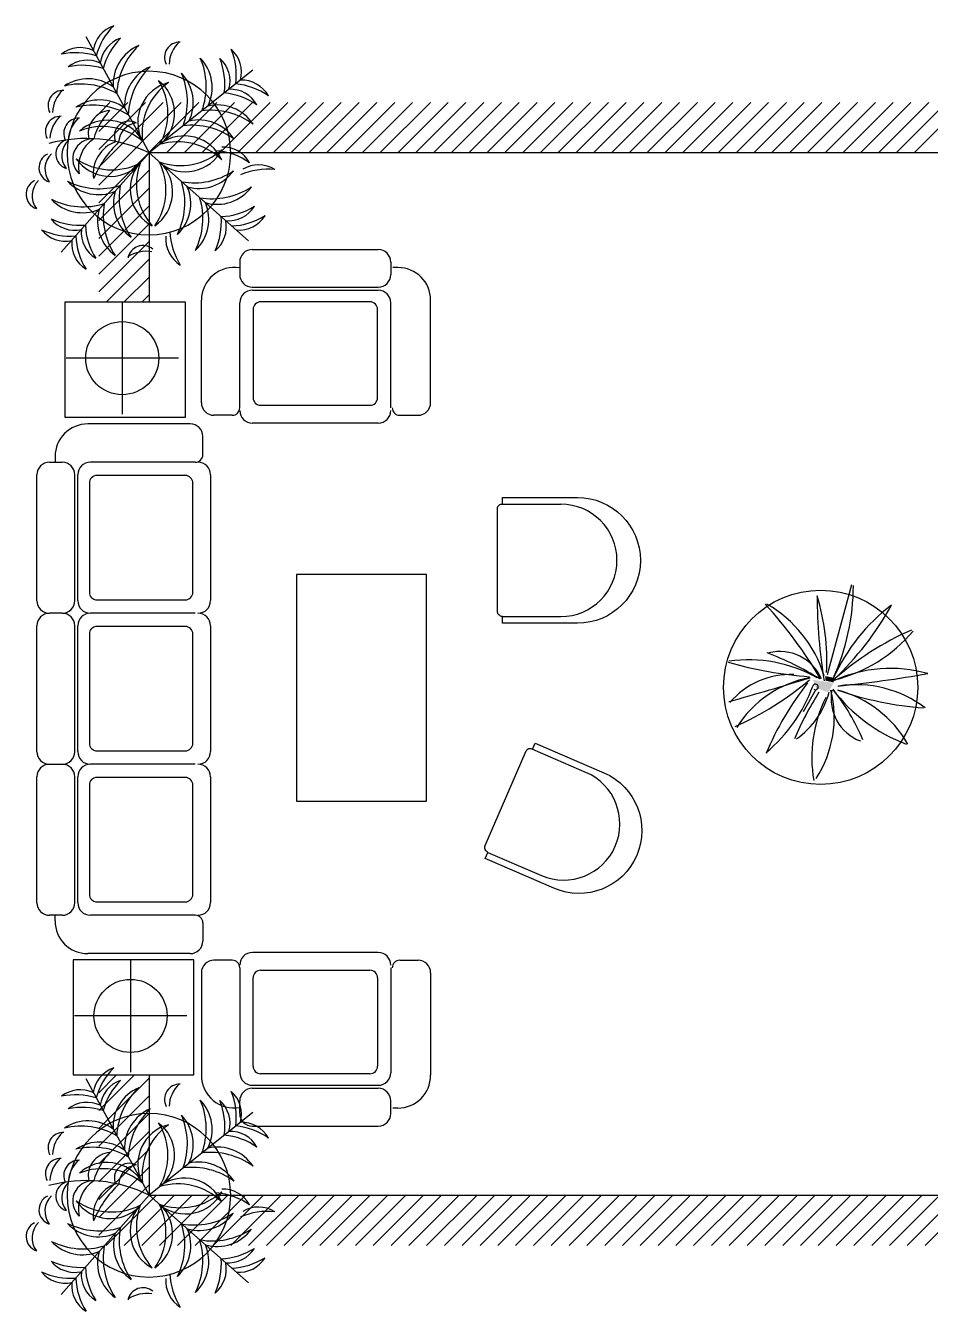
# Model space of a CAD drawing. Header units: inches. Extents: x 2.2 to 44.7, y 13.7 to 38.5.
# Drawn here: x 30.75 to 34.34, y 18.99 to 24.09 of the extents above; entities that cross this region are included whole.
import ezdxf

# ---------------------------------------------------------------- set-up
doc = ezdxf.new("R2010")
doc.units = ezdxf.units.IN
doc.header["$MEASUREMENT"] = 0
doc.layers.add('02', color=2, linetype='Continuous')
doc.layers.add('1', color=1, linetype='Continuous')

msp = doc.modelspace()

# ---------------------------------------------------------------- linework, layer by layer
at = {"layer": '02'}
for p, q in [((30.9842, 24.0514), (31.2359, 23.5889)), ((31.6476, 23.9171), (31.2359, 23.5889)), ((30.8874, 23.1942), (31.2359, 23.5889)), ((31.6305, 23.2404), (31.2359, 23.5889)), ((31.6461, 23.2055), (32.1461, 23.2055)), ((31.5961, 23.1555), (31.5961, 23.1055)), ((32.1961, 23.1555), (32.1961, 23.1055)), ((32.2245, 23.1338), (32.2045, 23.1338)), ((31.6461, 23.0555), (32.1461, 23.0555)), ((31.6463, 23.0434), (32.1461, 23.0434)), ((31.1294, 22.9956), (31.1294, 22.5506)), ((31.4438, 22.5966), (31.4438, 23.0038)), ((31.5961, 22.5766), (31.5961, 22.9934)), ((32.1136, 22.9974), (31.6793, 22.9974)), ((32.1961, 22.5766), (32.1961, 22.9934)), ((32.3545, 22.5966), (32.3545, 23.0038)), ((31.6493, 22.9674), (31.6493, 22.6163)), ((32.1436, 22.6163), (32.1436, 22.9674)), ((31.3524, 22.7736), (30.9064, 22.7736)), ((31.6793, 22.5863), (32.1136, 22.5863)), ((31.5662, 22.5466), (31.4938, 22.5466)), ((32.2321, 22.5466), (32.3045, 22.5466)), ((31.3996, 22.5124), (30.9924, 22.5124)), ((32.1461, 22.5158), (31.6463, 22.5158)), ((31.4496, 22.39), (31.4496, 22.4624)), ((30.8624, 22.3824), (30.8624, 22.3624)), ((30.8407, 22.36), (30.8907, 22.36)), ((31.4196, 22.36), (31.0028, 22.36)), ((30.7907, 21.81), (30.7907, 22.31)), ((30.9407, 21.81), (30.9407, 22.31)), ((30.9528, 21.8103), (30.9528, 22.31)), ((30.9988, 22.2776), (30.9988, 21.8433)), ((31.3799, 22.3076), (31.0288, 22.3076)), ((31.4099, 21.8433), (31.4099, 22.2776)), ((31.4803, 22.31), (31.4803, 21.8103)), ((32.6405, 22.1934), (32.8716, 22.1934)), ((33.931, 21.5163), (34.0272, 21.8748)), ((31.0288, 21.8133), (31.3799, 21.8133)), ((30.8907, 21.76), (30.8407, 21.76)), ((31.4196, 21.7603), (31.0028, 21.7603)), ((30.7907, 21.2103), (30.7907, 21.7103)), ((30.9407, 21.2103), (30.9407, 21.7103)), ((30.9528, 21.2106), (30.9528, 21.7103)), ((31.3799, 21.7079), (31.0288, 21.7079)), ((31.4803, 21.7103), (31.4803, 21.2106)), ((32.6405, 21.7472), (32.8716, 21.7472)), ((30.9988, 21.6779), (30.9988, 21.2436)), ((31.4099, 21.2436), (31.4099, 21.6779)), ((33.883, 21.4545), (33.8348, 21.368)), ((31.0288, 21.2136), (31.3799, 21.2136)), ((32.7595, 21.2199), (32.9717, 21.1281)), ((30.8407, 21.1603), (30.8907, 21.1603)), ((31.4196, 21.1603), (31.0028, 21.1603)), ((30.7907, 20.6103), (30.7907, 21.1103)), ((30.9407, 20.6103), (30.9407, 21.1103)), ((30.9528, 20.6106), (30.9528, 21.1103)), ((31.3799, 21.1079), (31.0288, 21.1079)), ((31.4803, 21.1103), (31.4803, 20.6106)), ((30.9988, 21.0779), (30.9988, 20.6436)), ((31.4099, 20.6436), (31.4099, 21.0779)), ((32.5823, 20.8104), (32.7944, 20.7186)), ((31.0288, 20.6136), (31.3799, 20.6136)), ((30.8907, 20.5603), (30.8407, 20.5603)), ((30.8624, 20.538), (30.8624, 20.558)), ((31.4196, 20.5606), (31.0028, 20.5606)), ((31.4496, 20.5304), (31.4496, 20.458)), ((31.3996, 20.408), (30.9924, 20.408)), ((31.1624, 20.3826), (31.1624, 19.9376)), ((31.5662, 20.3818), (31.4938, 20.3818)), ((32.1461, 20.4126), (31.6463, 20.4126)), ((32.2321, 20.3818), (32.3045, 20.3818)), ((31.4438, 20.3318), (31.4438, 19.9246)), ((31.5963, 20.3518), (31.5963, 19.935)), ((31.6793, 20.3421), (32.1136, 20.3421)), ((32.1961, 20.3518), (32.1961, 19.935)), ((32.3545, 20.3318), (32.3545, 19.9246)), ((31.6493, 19.961), (31.6493, 20.3121)), ((32.1436, 20.3121), (32.1436, 19.961)), ((31.3854, 20.1606), (30.9394, 20.1606)), ((32.1136, 19.931), (31.6793, 19.931)), ((30.9842, 19.9113), (31.2359, 19.4488)), ((31.6461, 19.8729), (32.1461, 19.8729)), ((31.6463, 19.885), (32.1461, 19.885)), ((31.5958, 19.8229), (31.5958, 19.7729)), ((32.1961, 19.7729), (32.1961, 19.8229)), ((31.6476, 19.777), (31.2359, 19.4488)), ((32.2245, 19.7946), (32.2045, 19.7946)), ((31.6461, 19.7229), (32.1461, 19.7229)), ((30.8874, 19.0542), (31.2359, 19.4488)), ((31.6305, 19.1003), (31.2359, 19.4488))]:
    msp.add_line(p, q, dxfattribs=at)
for points in [[(31.3812, 22.5392), (31.3812, 22.996), (30.902, 22.996), (30.902, 22.5392)], [(32.3375, 21.0142), (32.3375, 21.9142), (31.8217, 21.9142), (31.8217, 21.0142)], [(31.4142, 19.9262), (31.4142, 20.383), (30.935, 20.383), (30.935, 19.9262)]]:
    msp.add_lwpolyline(points, close=True, dxfattribs=at)
for points in [[(32.6405, 21.7472, -0.418599), (32.6199, 21.7681), (32.6199, 22.1771, -0.483548), (32.6405, 22.1934), (32.6405, 22.2202), (32.9378, 22.2202, -1), (32.9378, 21.7204), (32.6405, 21.7204)], [(32.5823, 20.8104, -0.418599), (32.5717, 20.8378), (32.7341, 21.2131, -0.483548), (32.7595, 21.2199), (32.7702, 21.2445), (33.043, 21.1264, -1), (32.8445, 20.6677), (32.5717, 20.7858)]]:
    msp.add_lwpolyline(points, format="xyb", close=True, dxfattribs=at)
for centre in [(31.1294, 22.7736), (31.1624, 20.1606)]:
    msp.add_circle(centre, 0.1452, dxfattribs=at)
for centre, radius, start, end in [((31.6461, 23.1555), 0.05, 90, 180), ((32.1461, 23.1555), 0.05, 0, 90), ((31.5738, 23.0038), 0.13, 80.1386, 180), ((31.6461, 23.1055), 0.05, 180, 270), ((32.1461, 23.1055), 0.05, 270, 0), ((32.2245, 23.0038), 0.13, 0, 90), ((31.6463, 22.9934), 0.05, 90, 180), ((32.1461, 22.9934), 0.05, 0, 90), ((31.6793, 22.9674), 0.03, 90, 180), ((32.1136, 22.9674), 0.03, 0, 90), ((31.4938, 22.5966), 0.05, 180, 270), ((31.5662, 22.5766), 0.03, 270, 0), ((31.6793, 22.6163), 0.03, 180, 270), ((32.1136, 22.6163), 0.03, 270, 0), ((32.2321, 22.5766), 0.03, 180, 270), ((32.3045, 22.5966), 0.05, 270, 0), ((31.6463, 22.5658), 0.05, 180, 270), ((32.1461, 22.5658), 0.05, 270, 0), ((30.9924, 22.3824), 0.13, 90, 180), ((31.3996, 22.4624), 0.05, 0, 90), ((31.4196, 22.39), 0.03, 270, 0), ((30.8407, 22.31), 0.05, 90, 180), ((30.8907, 22.31), 0.05, 0, 90), ((31.0028, 22.31), 0.05, 90, 180), ((31.4303, 22.31), 0.05, 0, 90), ((31.0288, 22.2776), 0.03, 90, 180), ((31.3799, 22.2776), 0.03, 0, 90), ((32.8716, 21.9703), 0.2231, 270, 90), ((30.8407, 21.81), 0.05, 180, 270), ((30.8907, 21.81), 0.05, 270, 0), ((31.0028, 21.8103), 0.05, 180, 270), ((31.0288, 21.8433), 0.03, 180, 270), ((31.3799, 21.8433), 0.03, 270, 0), ((31.4303, 21.8103), 0.05, 270, 0), ((30.8407, 21.7103), 0.05, 90, 180), ((30.8907, 21.7103), 0.05, 0, 90), ((31.0028, 21.7103), 0.05, 90, 180), ((31.4303, 21.7103), 0.05, 0, 90), ((31.0288, 21.6779), 0.03, 90, 180), ((31.3799, 21.6779), 0.03, 0, 90), ((30.8407, 21.2103), 0.05, 180, 270), ((30.8907, 21.2103), 0.05, 270, 0), ((31.0028, 21.2106), 0.05, 180, 270), ((31.0288, 21.2436), 0.03, 180, 270), ((31.3799, 21.2436), 0.03, 270, 0), ((31.4303, 21.2106), 0.05, 270, 0), ((30.8407, 21.1103), 0.05, 90, 180), ((30.8907, 21.1103), 0.05, 0, 90), ((31.0028, 21.1103), 0.05, 90, 180), ((31.4303, 21.1103), 0.05, 0, 90), ((31.0288, 21.0779), 0.03, 90, 180), ((31.3799, 21.0779), 0.03, 0, 90), ((32.883, 20.9233), 0.2231, 246.5973, 66.5973), ((31.0288, 20.6436), 0.03, 180, 270), ((31.3799, 20.6436), 0.03, 270, 0), ((30.8407, 20.6103), 0.05, 180, 270), ((30.8907, 20.6103), 0.05, 270, 0), ((31.0028, 20.6106), 0.05, 180, 270), ((31.4303, 20.6106), 0.05, 270, 0), ((30.9924, 20.538), 0.13, 180, 270), ((31.4196, 20.5304), 0.03, 0, 90), ((31.3996, 20.458), 0.05, 270, 0), ((31.4938, 20.3318), 0.05, 90, 180), ((31.5662, 20.3518), 0.03, 0, 90), ((31.6463, 20.3626), 0.05, 90, 180), ((32.1461, 20.3626), 0.05, 0, 90), ((32.2321, 20.3518), 0.03, 90, 180), ((32.3045, 20.3318), 0.05, 0, 90), ((31.6793, 20.3121), 0.03, 90, 180), ((32.1136, 20.3121), 0.03, 0, 90), ((31.5738, 19.9246), 0.13, 180, 279.8614), ((31.6463, 19.935), 0.05, 180, 270), ((31.6793, 19.961), 0.03, 180, 270), ((32.1136, 19.961), 0.03, 270, 0), ((32.1461, 19.935), 0.05, 270, 0), ((32.2245, 19.9246), 0.13, 270, 0), ((31.6461, 19.8229), 0.05, 90, 180), ((32.1461, 19.8229), 0.05, 0, 90), ((31.6461, 19.7729), 0.05, 180, 270), ((32.1461, 19.7729), 0.05, 270, 0)]:
    msp.add_arc(centre, radius, start, end, dxfattribs=at)
for centre, major_axis, start_param, end_param in [((31.1349, 23.9794), (-0.0859, 0.0859), -0.45499, 0.650403), ((31.2894, 23.9015), (0.1934, 0.1934), 1.573867, 2.085302), ((30.9628, 23.8858), (0.0859, 0.0859), 0.346365, 1.451758), ((31.1621, 23.9294), (-0.0859, 0.0859), -0.45499, 0.650403), ((31.3167, 23.8515), (-0.1934, 0.1934), 0.003071, 0.514506), ((31.2612, 23.8608), (0.119, 0.119), 1.189644, 2.413902), ((31.3893, 23.8109), (-0.1995, 0.1995), -0.025853, 0.736252), ((31.3581, 23.969), (0.0428, 0.0428), 0.755681, 2.832719), ((31.4467, 23.9347), (-0.0931, 0.0931), -0.031881, 0.728953), ((30.9442, 23.7137), (0.1934, 0.1934), 0.482262, 0.993697), ((30.99, 23.8357), (-0.0859, 0.0859), -1.224431, -0.119038), ((31.3183, 23.8492), (-0.119, 0.119), 3.469788, 4.694046), ((31.1809, 23.8531), (-0.1995, 0.1995), 3.576642, 4.338747), ((31.4362, 23.8739), (-0.0859, 0.0859), 3.662491, 4.767884), ((31.2635, 23.8622), (0.1934, 0.1934), 5.369184, 5.880619), ((31.4816, 23.91), (-0.0859, 0.0859), 3.662491, 4.767884), ((31.3089, 23.8984), (0.1934, 0.1934), 5.369184, 5.880619), ((31.2353, 23.5882), (-0.2298, 0.2298), 3.926991, 10.210176), ((30.9715, 23.6636), (0.1934, 0.1934), 0.482262, 0.993697), ((31.307, 23.7767), (-0.119, 0.119), -0.381152, 0.843106), ((31.4351, 23.7268), (-0.1995, 0.1995), -0.025853, 0.736252), ((31.106, 23.7934), (0.1995, 0.1995), 5.147438, 5.909543), ((31.2434, 23.7895), (-0.119, 0.119), 3.469788, 4.694046), ((30.9938, 23.7153), (0.119, 0.119), 0.153662, 1.37792), ((30.9661, 23.5806), (-0.1995, 0.1995), -1.31028, -0.548175), ((31.3551, 23.7099), (0.116, 0.116), 1.045814, 2.794785), ((31.4565, 23.666), (0.1755, 0.1755), 1.402678, 2.476428), ((31.1731, 23.7467), (-0.116, 0.116), 3.088905, 4.837876), ((31.0626, 23.7458), (-0.1755, 0.1755), 3.407263, 4.481012), ((31.5538, 23.5911), (0.1934, 0.1934), 0.177604, 0.689039), ((31.6037, 23.7568), (0.0859, 0.0859), 6.002728, 7.108121), ((30.895, 23.7771), (-0.0428, 0.0428), -0.815116, 1.261923), ((30.9836, 23.7428), (0.0931, 0.0931), 1.538915, 2.29975), ((31.0396, 23.6311), (-0.119, 0.119), -1.417134, -0.192876), ((31.5085, 23.5549), (0.1934, 0.1934), 0.177604, 0.689039), ((31.5583, 23.7207), (0.0859, 0.0859), 6.002728, 7.108121), ((31.0119, 23.4965), (-0.1995, 0.1995), -1.31028, -0.548175), ((31.0857, 23.6661), (0.0647, 0.0647), 0.847215, 2.582366), ((31.2699, 23.575), (0.1861, 0.1861), 1.590539, 2.084787), ((31.4812, 23.4764), (0.1995, 0.1995), 0.14868, 0.910785), ((31.508, 23.6111), (0.119, 0.119), 6.076566, 7.300824), ((30.8846, 23.674), (-0.0428, 0.0428), -0.815116, 1.261923), ((30.9732, 23.6398), (0.0931, 0.0931), 1.538915, 2.29975), ((30.9576, 23.6667), (-0.0428, 0.0428), -0.815116, 1.261923), ((31.0462, 23.6325), (-0.0931, 0.0931), -0.031881, 0.728953), ((31.0695, 23.5545), (0.116, 0.116), 6.055965, 7.804936), ((31.0513, 23.4455), (-0.1755, 0.1755), -1.479659, -0.40591), ((31.1573, 23.6559), (0.0419, 0.0419), 0.310338, 2.769544), ((31.1972, 23.6274), (0.0581, 0.0581), 0.942392, 2.307757), ((31.4063, 23.4167), (-0.1995, 0.1995), -1.422116, -0.660012), ((31.4331, 23.5515), (0.119, 0.119), 6.076566, 7.300824), ((30.9868, 23.0775), (-0.4022, 0.4022), -1.238616, -0.519867), ((31.0133, 23.565), (-0.057, 0.057), -0.830258, 1.614981), ((31.3501, 23.385), (-0.1755, 0.1755), -1.564382, -0.490632), ((31.3757, 23.4925), (-0.116, 0.116), 4.36194, 6.11091), ((30.9256, 23.5841), (0.0424, 0.0424), 1.23243, 3.602509), ((30.9736, 23.5782), (-0.0596, 0.0596), -0.021995, 1.434822), ((31.0872, 23.5343), (0.093, 0.093), 1.349296, 2.57702), ((31.1505, 23.506), (-0.0964, 0.0964), -0.43628, 0.923672), ((31.4239, 23.3112), (-0.3145, 0.3145), -0.01822, 0.378638), ((31.3602, 23.7868), (0.1755, 0.1755), 3.581796, 4.655545), ((31.3804, 23.6782), (0.116, 0.116), 3.263438, 5.012409), ((31.4793, 23.3254), (0.1934, 0.1934), 0.177604, 0.689039), ((31.5292, 23.4911), (0.0859, 0.0859), 6.002728, 7.108121), ((30.8586, 23.5306), (0.0424, 0.0424), 1.23243, 3.602509), ((30.9065, 23.5247), (0.0596, 0.0596), 1.548802, 3.005619), ((31.0814, 23.6596), (-0.116, 0.116), 1.39488, 3.143851), ((31.0879, 23.7699), (-0.1755, 0.1755), 1.751744, 2.825493), ((31.3251, 23.4444), (0.116, 0.116), 1.692642, 3.441613), ((31.4338, 23.4645), (-0.1755, 0.1755), 0.440203, 1.513953), ((31.0549, 23.441), (0.1755, 0.1755), 4.893336, 5.967086), ((31.1652, 23.4345), (0.116, 0.116), 4.536472, 6.285443), ((31.6707, 23.4199), (0.0859, 0.0859), 0.222172, 1.327565), ((31.4147, 23.7523), (0.1995, 0.1995), 3.751175, 4.51328), ((31.4348, 23.6164), (-0.119, 0.119), 2.073525, 3.297783), ((31.7069, 23.2507), (0.1934, 0.1934), 0.680234, 1.191669), ((30.8074, 23.4247), (0.0424, 0.0424), 1.23243, 3.602509), ((30.8554, 23.4188), (0.0596, 0.0596), 1.548802, 3.005619), ((31.0351, 23.5915), (0.119, 0.119), 3.109506, 4.333764), ((31.0381, 23.7289), (-0.1995, 0.1995), 1.894009, 2.656114), ((31.3993, 23.41), (0.1995, 0.1995), 2.180379, 2.942483), ((31.0958, 23.3912), (-0.1995, 0.1995), 3.464806, 4.22691), ((31.2332, 23.3881), (0.119, 0.119), 4.680303, 5.904561), ((31.4865, 23.689), (-0.1995, 0.1995), 2.180379, 2.942483), ((31.5066, 23.553), (0.119, 0.119), 3.644321, 4.868579), ((30.9748, 23.6572), (0.1995, 0.1995), 3.464806, 4.22691), ((30.9717, 23.5197), (0.119, 0.119), 3.109506, 4.333764), ((31.2633, 23.39), (-0.119, 0.119), 0.502728, 1.726986), ((31.1676, 23.3278), (-0.1995, 0.1995), 3.464806, 4.22691), ((31.305, 23.3248), (0.119, 0.119), 4.680303, 5.904561), ((31.1999, 23.3182), (-0.119, 0.119), 0.502728, 1.726986), ((31.3359, 23.3382), (0.1995, 0.1995), 2.180379, 2.942483), ((31.5099, 23.6091), (0.1934, 0.1934), 3.972921, 4.484356), ((31.5513, 23.4411), (0.0859, 0.0859), 3.837024, 4.942417), ((30.9615, 23.575), (-0.1934, 0.1934), 1.922933, 2.434368), ((30.9412, 23.4031), (-0.0859, 0.0859), 1.464872, 2.570265), ((31.2561, 23.3149), (-0.1934, 0.1934), 0.831328, 1.342763), ((31.2497, 23.3145), (-0.1934, 0.1934), 3.493729, 4.005165), ((31.4216, 23.2942), (-0.0859, 0.0859), 3.035668, 4.141061), ((31.552, 23.5719), (0.1934, 0.1934), 3.972921, 4.484356), ((31.5934, 23.4039), (0.0859, 0.0859), 3.837024, 4.942417), ((30.9032, 23.3601), (-0.0859, 0.0859), 1.464872, 2.570265), ((30.9235, 23.532), (0.1934, 0.1934), 3.493729, 4.005165), ((31.05, 23.2305), (0.0859, 0.0859), 2.266228, 3.371621), ((31.2181, 23.2719), (-0.1934, 0.1934), 0.831328, 1.342763), ((31.088, 23.2735), (-0.0859, 0.0859), 0.695431, 1.800824), ((31.4239, 23.2468), (0.0859, 0.0859), 2.266228, 3.371621), ((31.592, 23.2882), (0.1934, 0.1934), 2.402124, 2.913559), ((31.2254, 23.0664), (-0.0931, 0.0931), -0.953916, -0.193081), ((31.2117, 23.1604), (0.0428, 0.0428), 0.083912, 2.16095), ((33.1247, 21.8745), (-0.6429, 0.6429), 3.507243, 3.922767), ((33.0185, 21.5666), (0.6435, 0.6435), 5.451584, 5.790798), ((35.9998, 21.8309), (1.492, 1.492), 2.356903, 2.517716), ((32.3686, 20.5923), (1.2609, 1.2609), 6.03175, 6.239148), ((33.4433, 21.3669), (-0.3505, 0.3505), 4.224522, 4.9754), ((34.6386, 21.1948), (0.5305, 0.5305), 1.434625, 1.931439), ((33.1199, 22.3806), (0.8604, 0.8604), 4.683461, 4.993216), ((34.7549, 20.5865), (0.8563, 0.8563), 1.202797, 1.506945), ((33.8204, 22.0674), (-0.4159, 0.4159), 2.593224, 3.228846), ((33.7415, 21.4277), (0.1277, 0.1277), 5.908887, 7.314349), ((33.9738, 23.0815), (1.1155, 1.1155), 3.64589, 3.854092), ((33.6168, 21.017), (-0.3947, 0.3947), -1.296298, -0.646581), ((33.2504, 20.4429), (-0.8773, 0.8773), -1.336554, -1.148174), ((34.1811, 21.0008), (-0.5404, 0), 4.434723, 5.144028), ((28.6165, 38.7701), (12.76, 12.76), 4.20331, 4.221951), ((33.7823, 21.2042), (-0.2209, 0.2209), -0.832605, 0.087121), ((33.9358, 21.0814), (-0.3033, 0.3033), -0.613261, 0.233606), ((33.4444, 26.5936), (3.6414, 3.6414), 4.029677, 4.099685), ((33.0732, 22.4193), (-0.8574, 0.8574), 2.772583, 3.06112), ((34.7806, 20.7487), (0.8373, 0.8373), 1.686849, 1.962236), ((33.302, 21.6752), (0.4285, 0.4285), 4.615868, 5.154176), ((33.883, 21.4673), (-0.00783, 0.00783), 1.676876, 6.724972), ((33.5086, 21.3472), (0.3176, 0.3176), 4.926367, 5.739055), ((34.1258, 21.4215), (-0.1277, 0.1277), 0.601552, 1.992449), ((34.4742, 21.853), (0.463, 0.463), 3.002604, 3.566783), ((33.3088, 20.9397), (0.5842, 0.5842), 5.891648, 6.170487), ((34.4172, 22.7547), (-0.9718, 0.9718), 2.026471, 2.279684), ((33.8525, 21.0113), (-0.3246, 0.3246), 4.44919, 5.233818), ((34.045, 21.0217), (-0.3215, 0.3215), -1.432281, -0.632261), ((34.8656, 20.8263), (-0.8134, 0.8134), 0.216182, 0.398041), ((33.6126, 21.5366), (0.2387, 0.2387), 4.542113, 5.227168), ((34.4158, 21.1857), (0.3869, 0.3869), 1.902116, 2.52081), ((31.1349, 19.8393), (-0.0859, 0.0859), -0.45499, 0.650403), ((31.2894, 19.7615), (0.1934, 0.1934), 1.573867, 2.085302), ((30.9628, 19.7457), (0.0859, 0.0859), 0.346365, 1.451758), ((31.1621, 19.7893), (-0.0859, 0.0859), -0.45499, 0.650403), ((31.3167, 19.7114), (-0.1934, 0.1934), 0.003071, 0.514506), ((31.2612, 19.7207), (0.119, 0.119), 1.189644, 2.413902), ((31.3893, 19.6708), (-0.1995, 0.1995), -0.025853, 0.736252), ((31.3581, 19.8289), (0.0428, 0.0428), 0.755681, 2.832719), ((31.4467, 19.7946), (-0.0931, 0.0931), -0.031881, 0.728953), ((30.9442, 19.5736), (0.1934, 0.1934), 0.482262, 0.993697), ((30.99, 19.6956), (-0.0859, 0.0859), -1.224431, -0.119038), ((31.3183, 19.7092), (-0.119, 0.119), 3.469788, 4.694046), ((31.1809, 19.713), (-0.1995, 0.1995), 3.576642, 4.338747), ((31.4362, 19.7338), (-0.0859, 0.0859), 3.662491, 4.767884), ((31.2635, 19.7222), (0.1934, 0.1934), 5.369184, 5.880619), ((31.4816, 19.7699), (-0.0859, 0.0859), 3.662491, 4.767884), ((31.3089, 19.7583), (0.1934, 0.1934), 5.369184, 5.880619), ((31.2353, 19.4481), (-0.2298, 0.2298), 3.926991, 10.210176), ((30.9715, 19.5235), (0.1934, 0.1934), 0.482262, 0.993697), ((31.307, 19.6366), (-0.119, 0.119), -0.381152, 0.843106), ((31.4351, 19.5867), (-0.1995, 0.1995), -0.025853, 0.736252), ((31.106, 19.6534), (0.1995, 0.1995), 5.147438, 5.909543), ((31.2434, 19.6495), (-0.119, 0.119), 3.469788, 4.694046), ((30.9938, 19.5752), (0.119, 0.119), 0.153662, 1.37792), ((30.9661, 19.4405), (-0.1995, 0.1995), -1.31028, -0.548175), ((31.3551, 19.5698), (0.116, 0.116), 1.045814, 2.794785), ((31.4565, 19.5259), (0.1755, 0.1755), 1.402678, 2.476428), ((31.1731, 19.6066), (-0.116, 0.116), 3.088905, 4.837876), ((31.0626, 19.6057), (-0.1755, 0.1755), 3.407263, 4.481012), ((31.5538, 19.451), (0.1934, 0.1934), 0.177604, 0.689039), ((31.6037, 19.6167), (0.0859, 0.0859), 6.002728, 7.108121), ((30.895, 19.637), (-0.0428, 0.0428), -0.815116, 1.261923), ((30.9836, 19.6028), (0.0931, 0.0931), 1.538915, 2.29975), ((31.0396, 19.491), (-0.119, 0.119), -1.417134, -0.192876), ((31.5085, 19.4148), (0.1934, 0.1934), 0.177604, 0.689039), ((31.5583, 19.5806), (0.0859, 0.0859), 6.002728, 7.108121), ((31.0119, 19.3564), (-0.1995, 0.1995), -1.31028, -0.548175), ((31.0857, 19.526), (0.0647, 0.0647), 0.847215, 2.582366), ((31.2699, 19.4349), (0.1861, 0.1861), 1.590539, 2.084787), ((31.4812, 19.3363), (0.1995, 0.1995), 0.14868, 0.910785), ((31.508, 19.4711), (0.119, 0.119), 6.076566, 7.300824), ((30.8846, 19.5339), (-0.0428, 0.0428), -0.815116, 1.261923), ((30.9732, 19.4997), (0.0931, 0.0931), 1.538915, 2.29975), ((30.9576, 19.5266), (-0.0428, 0.0428), -0.815116, 1.261923), ((31.0462, 19.4924), (-0.0931, 0.0931), -0.031881, 0.728953), ((31.0695, 19.4144), (0.116, 0.116), 6.055965, 7.804936), ((31.0513, 19.3054), (-0.1755, 0.1755), -1.479659, -0.40591), ((31.1573, 19.5158), (0.0419, 0.0419), 0.310338, 2.769544), ((31.1972, 19.4874), (0.0581, 0.0581), 0.942392, 2.307757), ((31.4063, 19.2766), (-0.1995, 0.1995), -1.422116, -0.660012), ((31.4331, 19.4114), (0.119, 0.119), 6.076566, 7.300824), ((30.9868, 18.9375), (-0.4022, 0.4022), -1.238616, -0.519867), ((31.3757, 19.3524), (-0.116, 0.116), 4.36194, 6.11091), ((30.9256, 19.444), (0.0424, 0.0424), 1.23243, 3.602509), ((30.9736, 19.4381), (-0.0596, 0.0596), -0.021995, 1.434822), ((31.0133, 19.4249), (-0.057, 0.057), -0.830258, 1.614981), ((31.0872, 19.3942), (0.093, 0.093), 1.349296, 2.57702), ((31.1505, 19.3659), (-0.0964, 0.0964), -0.43628, 0.923672), ((31.4239, 19.1712), (-0.3145, 0.3145), -0.01822, 0.378638), ((31.3602, 19.6467), (0.1755, 0.1755), 3.581796, 4.655545), ((31.3501, 19.2449), (-0.1755, 0.1755), -1.564382, -0.490632), ((31.3804, 19.5381), (0.116, 0.116), 3.263438, 5.012409), ((31.5292, 19.3511), (0.0859, 0.0859), 6.002728, 7.108121), ((30.8586, 19.3906), (0.0424, 0.0424), 1.23243, 3.602509), ((30.9065, 19.3846), (0.0596, 0.0596), 1.548802, 3.005619), ((31.0814, 19.5195), (-0.116, 0.116), 1.39488, 3.143851), ((31.0879, 19.6298), (-0.1755, 0.1755), 1.751744, 2.825493), ((31.4338, 19.3244), (-0.1755, 0.1755), 0.440203, 1.513953), ((31.0549, 19.3009), (0.1755, 0.1755), 4.893336, 5.967086), ((31.1652, 19.2944), (0.116, 0.116), 4.536472, 6.285443), ((31.4793, 19.1853), (0.1934, 0.1934), 0.177604, 0.689039), ((31.6707, 19.2799), (0.0859, 0.0859), 0.222172, 1.327565), ((31.3251, 19.3043), (0.116, 0.116), 1.692642, 3.441613), ((31.4147, 19.6123), (0.1995, 0.1995), 3.751175, 4.51328), ((31.4348, 19.4763), (-0.119, 0.119), 2.073525, 3.297783), ((31.7069, 19.1106), (0.1934, 0.1934), 0.680234, 1.191669), ((30.8074, 19.2847), (0.0424, 0.0424), 1.23243, 3.602509), ((30.8554, 19.2787), (0.0596, 0.0596), 1.548802, 3.005619), ((31.0351, 19.4514), (0.119, 0.119), 3.109506, 4.333764), ((31.0381, 19.5889), (-0.1995, 0.1995), 1.894009, 2.656114), ((31.3993, 19.27), (0.1995, 0.1995), 2.180379, 2.942483), ((31.0958, 19.2511), (-0.1995, 0.1995), 3.464806, 4.22691), ((31.2332, 19.2481), (0.119, 0.119), 4.680303, 5.904561), ((31.4865, 19.5489), (-0.1995, 0.1995), 2.180379, 2.942483), ((31.5066, 19.4129), (0.119, 0.119), 3.644321, 4.868579), ((30.9748, 19.5171), (0.1995, 0.1995), 3.464806, 4.22691), ((30.9717, 19.3797), (0.119, 0.119), 3.109506, 4.333764), ((31.2633, 19.2499), (-0.119, 0.119), 0.502728, 1.726986), ((31.1676, 19.1877), (-0.1995, 0.1995), 3.464806, 4.22691), ((31.1999, 19.1781), (-0.119, 0.119), 0.502728, 1.726986), ((31.3359, 19.1982), (0.1995, 0.1995), 2.180379, 2.942483), ((31.305, 19.1847), (0.119, 0.119), 4.680303, 5.904561), ((31.5099, 19.469), (0.1934, 0.1934), 3.972921, 4.484356), ((31.5513, 19.301), (0.0859, 0.0859), 3.837024, 4.942417), ((30.9615, 19.435), (-0.1934, 0.1934), 1.922933, 2.434368), ((30.9412, 19.2631), (-0.0859, 0.0859), 1.464872, 2.570265), ((31.2561, 19.1748), (-0.1934, 0.1934), 0.831328, 1.342763), ((31.2497, 19.1744), (-0.1934, 0.1934), 3.493729, 4.005165), ((31.4216, 19.1541), (-0.0859, 0.0859), 3.035668, 4.141061), ((31.552, 19.4318), (0.1934, 0.1934), 3.972921, 4.484356), ((31.5934, 19.2638), (0.0859, 0.0859), 3.837024, 4.942417), ((30.9032, 19.22), (-0.0859, 0.0859), 1.464872, 2.570265), ((30.9235, 19.3919), (0.1934, 0.1934), 3.493729, 4.005165), ((31.05, 19.0904), (0.0859, 0.0859), 2.266228, 3.371621), ((31.2181, 19.1318), (-0.1934, 0.1934), 0.831328, 1.342763), ((31.088, 19.1334), (-0.0859, 0.0859), 0.695431, 1.800824), ((31.4239, 19.1067), (0.0859, 0.0859), 2.266228, 3.371621), ((31.592, 19.1481), (0.1934, 0.1934), 2.402124, 2.913559), ((31.2254, 18.9263), (-0.0931, 0.0931), -0.953916, -0.193081), ((31.2117, 19.0203), (0.0428, 0.0428), 0.083912, 2.16095)]:
    msp.add_ellipse(centre, major_axis=major_axis, ratio=1, start_param=start_param, end_param=end_param, dxfattribs=at)
for points in [[(33.9224, 21.5109), (33.956, 21.5035), (33.9224, 21.4926), (33.956, 21.4853)], [(33.8726, 21.4957), (33.9551, 21.4834), (33.8864, 21.4627), (33.9344, 21.4463)]]:
    msp.add_solid(points, dxfattribs=at)
at = {"layer": '1'}
for p, q in [((31.0359, 23.3907), (31.434, 23.7889)), ((31.0359, 23.4614), (31.3633, 23.7889)), ((31.0359, 23.5321), (31.2926, 23.7889)), ((31.0359, 23.6029), (31.2219, 23.7889)), ((31.0359, 23.6736), (31.1512, 23.7889)), ((31.0359, 23.7443), (31.0805, 23.7889)), ((31.3048, 23.5889), (31.5048, 23.7889)), ((31.3755, 23.5889), (31.5755, 23.7889)), ((31.4462, 23.5889), (31.6462, 23.7889)), ((31.5169, 23.5889), (31.7169, 23.7889)), ((31.5876, 23.5889), (31.7876, 23.7889)), ((31.6583, 23.5889), (31.8583, 23.7889)), ((31.729, 23.5889), (31.929, 23.7889)), ((31.7997, 23.5889), (31.9997, 23.7889)), ((31.8704, 23.5889), (32.0704, 23.7889)), ((31.9412, 23.5889), (32.1412, 23.7889)), ((32.0119, 23.5889), (32.2119, 23.7889)), ((32.0826, 23.5889), (32.2826, 23.7889)), ((32.1533, 23.5889), (32.3533, 23.7889)), ((32.224, 23.5889), (32.424, 23.7889)), ((32.2947, 23.5889), (32.4947, 23.7889)), ((32.3654, 23.5889), (32.5654, 23.7889)), ((32.4361, 23.5889), (32.6361, 23.7889)), ((32.5068, 23.5889), (32.7068, 23.7889)), ((32.5775, 23.5889), (32.7775, 23.7889)), ((32.6483, 23.5889), (32.8483, 23.7889)), ((32.719, 23.5889), (32.919, 23.7889)), ((32.7897, 23.5889), (32.9897, 23.7889)), ((32.8604, 23.5889), (33.0604, 23.7889)), ((32.9311, 23.5889), (33.1311, 23.7889)), ((33.0018, 23.5889), (33.2018, 23.7889)), ((33.0725, 23.5889), (33.2725, 23.7889)), ((33.1432, 23.5889), (33.3432, 23.7889)), ((33.2139, 23.5889), (33.4139, 23.7889)), ((33.2847, 23.5889), (33.4847, 23.7889)), ((33.3554, 23.5889), (33.5554, 23.7889)), ((33.4261, 23.5889), (33.6261, 23.7889)), ((33.4968, 23.5889), (33.6968, 23.7889)), ((33.5675, 23.5889), (33.7675, 23.7889)), ((33.6382, 23.5889), (33.8382, 23.7889)), ((33.7089, 23.5889), (33.9089, 23.7889)), ((33.7796, 23.5889), (33.9796, 23.7889)), ((33.8503, 23.5889), (34.0503, 23.7889)), ((33.9211, 23.5889), (34.1211, 23.7889)), ((33.9918, 23.5889), (34.1918, 23.7889)), ((34.0625, 23.5889), (34.2625, 23.7889)), ((34.1332, 23.5889), (34.3332, 23.7889)), ((34.2039, 23.5889), (34.4039, 23.7889)), ((34.2746, 23.5889), (34.4746, 23.7889)), ((31.0359, 23.32), (31.2359, 23.52)), ((31.0359, 23.2493), (31.2359, 23.4493)), ((31.0359, 23.1786), (31.2359, 23.3786)), ((31.0359, 23.1079), (31.2359, 23.3079)), ((31.0359, 23.0372), (31.2359, 23.2372)), ((31.0654, 22.996), (31.2359, 23.1665)), ((31.1361, 22.996), (31.2359, 23.0958)), ((31.2068, 22.996), (31.2359, 23.025)), ((31.0359, 19.7845), (31.1776, 19.9262)), ((31.0359, 19.8552), (31.1069, 19.9262)), ((31.0359, 19.7138), (31.2359, 19.9138)), ((31.0359, 19.6431), (31.2359, 19.8431)), ((31.0359, 19.5723), (31.2359, 19.7723)), ((31.0359, 19.5016), (31.2359, 19.7016)), ((31.0359, 19.4309), (31.2359, 19.6309)), ((31.0359, 19.3602), (31.2359, 19.5602)), ((31.0359, 19.2895), (31.2359, 19.4895)), ((31.0659, 19.2488), (31.2659, 19.4488)), ((31.1366, 19.2488), (31.3366, 19.4488)), ((31.2073, 19.2488), (31.4073, 19.4488)), ((31.278, 19.2488), (31.478, 19.4488)), ((31.3487, 19.2488), (31.5487, 19.4488)), ((31.4194, 19.2488), (31.6194, 19.4488)), ((31.4902, 19.2488), (31.6902, 19.4488)), ((31.5609, 19.2488), (31.7609, 19.4488)), ((31.6316, 19.2488), (31.8316, 19.4488)), ((31.7023, 19.2488), (31.9023, 19.4488)), ((31.773, 19.2488), (31.973, 19.4488)), ((31.8437, 19.2488), (32.0437, 19.4488)), ((31.9144, 19.2488), (32.1144, 19.4488)), ((31.9851, 19.2488), (32.1851, 19.4488)), ((32.0558, 19.2488), (32.2558, 19.4488)), ((32.1266, 19.2488), (32.3266, 19.4488)), ((32.1973, 19.2488), (32.3973, 19.4488)), ((32.268, 19.2488), (32.468, 19.4488)), ((32.3387, 19.2488), (32.5387, 19.4488)), ((32.4094, 19.2488), (32.6094, 19.4488)), ((32.4801, 19.2488), (32.6801, 19.4488)), ((32.5508, 19.2488), (32.7508, 19.4488)), ((32.6215, 19.2488), (32.8215, 19.4488)), ((32.6922, 19.2488), (32.8922, 19.4488)), ((32.7629, 19.2488), (32.9629, 19.4488)), ((32.8337, 19.2488), (33.0337, 19.4488)), ((32.9044, 19.2488), (33.1044, 19.4488)), ((32.9751, 19.2488), (33.1751, 19.4488)), ((33.0458, 19.2488), (33.2458, 19.4488)), ((33.1165, 19.2488), (33.3165, 19.4488)), ((33.1872, 19.2488), (33.3872, 19.4488)), ((33.2579, 19.2488), (33.4579, 19.4488)), ((33.3286, 19.2488), (33.5286, 19.4488)), ((33.3993, 19.2488), (33.5993, 19.4488)), ((33.4701, 19.2488), (33.6701, 19.4488)), ((33.5408, 19.2488), (33.7408, 19.4488)), ((33.6115, 19.2488), (33.8115, 19.4488)), ((33.6822, 19.2488), (33.8822, 19.4488)), ((33.7529, 19.2488), (33.9529, 19.4488)), ((33.8236, 19.2488), (34.0236, 19.4488)), ((33.8943, 19.2488), (34.0943, 19.4488)), ((33.965, 19.2488), (34.165, 19.4488)), ((34.0357, 19.2488), (34.2357, 19.4488)), ((34.1065, 19.2488), (34.3065, 19.4488)), ((34.1772, 19.2488), (34.3772, 19.4488)), ((34.2479, 19.2488), (34.4479, 19.4488)), ((34.3186, 19.2488), (34.5186, 19.4488))]:
    msp.add_line(p, q, dxfattribs=at)
for points in [[(31.2359, 23.5889), (31.2359, 22.996)], [(36.6911, 22.996), (36.6911, 23.5889), (31.2359, 23.5889)], [(31.2359, 19.9262), (31.2359, 19.4488), (36.6911, 19.4488), (36.6911, 19.9262)]]:
    msp.add_lwpolyline(points, dxfattribs=at)
msp.add_circle((33.9036, 21.4659), 0.3857, dxfattribs=at)

doc.saveas('drawing.dxf')
